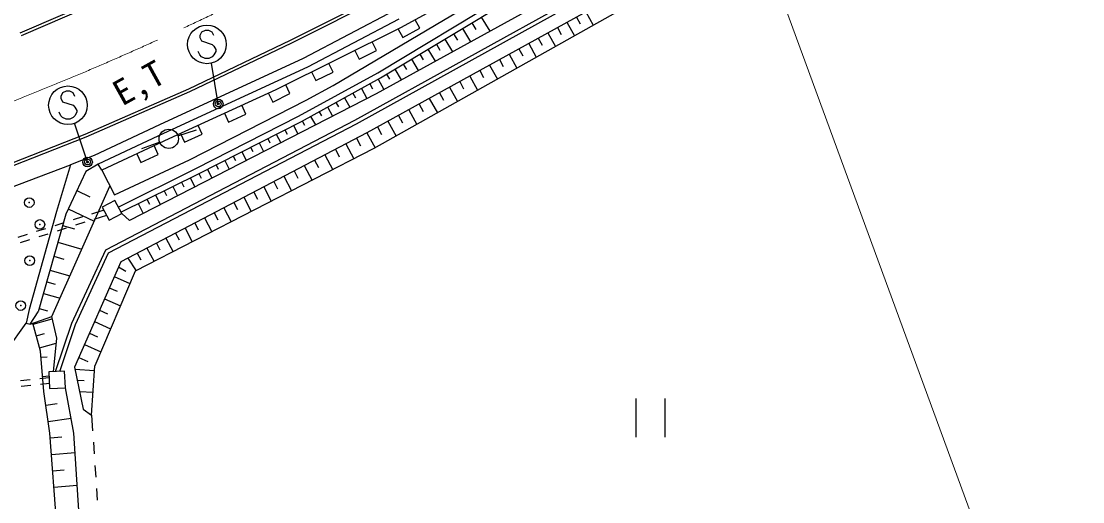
# Model space of a CAD drawing. Units: millimetres, scale not verified. Extents: x 40000 to 680000, y 20000 to 380000.
# Drawn here: x 246174 to 301139, y 246024 to 270881 of the extents above; entities that cross this region are included whole.
import ezdxf
from ezdxf.enums import TextEntityAlignment as Align

# ---------------------------------------------------------------- set-up
doc = ezdxf.new("R2010")
doc.units = ezdxf.units.MM
doc.header["$LTSCALE"] = 1000
doc.header["$PDMODE"] = 32
doc.header["$PDSIZE"] = 500
doc.linetypes.add('CHAIN', pattern=[18.5, 12, -1.5, 3.5, -1.5])
for name, color, linetype, lineweight in [('M-BGD', 7, 'Continuous', 25), ('M-BMK', 2, 'CHAIN', 13), ('M-STR-HTXT', 7, 'Continuous', 13), ('M-STR-STRC', 7, 'Continuous', 25)]:
    doc.layers.add(name, color=color, linetype=linetype, lineweight=lineweight)
doc.styles.add('ＭＳ ゴシック', font='')
doc.styles.get('ＭＳ ゴシック').set_extended_font_data('MS Gothic')

msp = doc.modelspace()

# ---------------------------------------------------------------- linework, layer by layer
at = {"layer": 'M-BGD'}
for p, q in [((263443, 265756), (283767, 276997)), ((263538, 265580), (283860, 276820)), ((274208, 275153), (265811, 270537)), ((269353, 274531), (260097, 269882)), ((269419, 274396), (260163, 269747)), ((281594, 274777), (264067, 265107)), ((281792, 274052), (264428, 264291)), ((251953, 272790), (246107, 270258)), ((252015, 272654), (246163, 270119)), ((264632, 268217), (272487, 272944)), ((264781, 267957), (272638, 272684)), ((273857, 272239), (264546, 267131)), ((262322, 267560), (269343, 271721)), ((265493, 271432), (260777, 268958)), ((265728, 270991), (260998, 268510)), ((269994, 271093), (270434, 270362)), ((274917, 271093), (275109, 270746)), ((275404, 271362), (275783, 270674)), ((265811, 270537), (259357, 267338)), ((265695, 270473), (265936, 270035)), ((265936, 270035), (266812, 270516)), ((266812, 270516), (266571, 270954)), ((269024, 270510), (269441, 269817)), ((269509, 270802), (269717, 270455)), ((273938, 270553), (274132, 270202)), ((274430, 270825), (274814, 270130)), ((260097, 269882), (254832, 267367)), ((268105, 269957), (268500, 269300)), ((268564, 270233), (268762, 269905)), ((272948, 270007), (273145, 269652)), ((273446, 270282), (273834, 269579)), ((260163, 269747), (254894, 267231)), ((263452, 269368), (263674, 268920)), ((263674, 268920), (264570, 269364)), ((264570, 269364), (264348, 269812)), ((267235, 269433), (267609, 268812)), ((267670, 269695), (267857, 269384)), ((271947, 269455), (272146, 269095)), ((272451, 269733), (272843, 269022)), ((260777, 268958), (253330, 265523)), ((266378, 268918), (266731, 268330)), ((266806, 269175), (266983, 268882)), ((270935, 268896), (271136, 268533)), ((271444, 269177), (271841, 268458)), ((260998, 268510), (253540, 265070)), ((261212, 268258), (261434, 267810)), ((261434, 267810), (262330, 268254)), ((262330, 268254), (262108, 268702)), ((265521, 268402), (265854, 267849)), ((265949, 268660), (266116, 268383)), ((269912, 268332), (270115, 267964)), ((270426, 268616), (270827, 267889)), ((260538, 265964), (264632, 268217)), ((260678, 265699), (264781, 267957)), ((264661, 267891), (264956, 267356)), ((265093, 268144), (265250, 267883)), ((268877, 267761), (269082, 267389)), ((269397, 268048), (269803, 267313)), ((254832, 267367), (249467, 265022)), ((254894, 267231), (249524, 264883)), ((259357, 267338), (253813, 264799)), ((258972, 267147), (259194, 266699)), ((259194, 266699), (260090, 267143)), ((260090, 267143), (259868, 267591)), ((260920, 266793), (262322, 267560)), ((263347, 267168), (263484, 266920)), ((263785, 267409), (264072, 266888)), ((264223, 267650), (264367, 267389)), ((267830, 267183), (268037, 266807)), ((268356, 267474), (268766, 266730)), ((264546, 267131), (251786, 260580)), ((254883, 263714), (260920, 266793)), ((262471, 266686), (262601, 266450)), ((262909, 266927), (263182, 266431)), ((266772, 266599), (266981, 266219)), ((267304, 266893), (267719, 266141)), ((256694, 266118), (256902, 265664)), ((256902, 265664), (257811, 266080)), ((257811, 266080), (257603, 266535)), ((261595, 266203), (261718, 265981)), ((262033, 266445), (262292, 265974)), ((266240, 266306), (266659, 265545)), ((253330, 265523), (249947, 263940)), ((250546, 259051), (263443, 265756)), ((250699, 258905), (263538, 265580)), ((255219, 263263), (260538, 265964)), ((255538, 265039), (255330, 265493)), ((255353, 262994), (260678, 265699)), ((260274, 265494), (260498, 265053)), ((260719, 265721), (260838, 265505)), ((261157, 265962), (261402, 265517)), ((265163, 265712), (265587, 264943)), ((265701, 266009), (265913, 265624)), ((249467, 265022), (245644, 263524)), ((253540, 265070), (250159, 263487)), ((264067, 265107), (251323, 258438)), ((254290, 264951), (255242, 265256)), ((254421, 265077), (254629, 264622)), ((254629, 264622), (255538, 265039)), ((259382, 265041), (259608, 264596)), ((259828, 265267), (259941, 265045)), ((264075, 265111), (264504, 264334)), ((264619, 265412), (264834, 265023)), ((249524, 264883), (245697, 263383)), ((253813, 264799), (250339, 263181)), ((253344, 264627), (252405, 264283)), ((253270, 263994), (253059, 264448)), ((258491, 264588), (258719, 264139)), ((258937, 264814), (259051, 264590)), ((262982, 264539), (263391, 263759)), ((263529, 264825), (263733, 264435)), ((249947, 263940), (248721, 263449)), ((264428, 264291), (252073, 257948)), ((252153, 264026), (252364, 263572)), ((252364, 263572), (253270, 263994)), ((257153, 263909), (257269, 263680)), ((257599, 264135), (257829, 263682)), ((258045, 264362), (258160, 264135)), ((261901, 263974), (262305, 263202)), ((262442, 264257), (262644, 263871)), ((242951, 261268), (248721, 263449)), ((248721, 263449), (247997, 261040)), ((250159, 263487), (249520, 263105)), ((250339, 263181), (250159, 263487)), ((251011, 261893), (254883, 263714)), ((256262, 263456), (256379, 263226)), ((256708, 263682), (256939, 263226)), ((260832, 263414), (261232, 262650)), ((261367, 263694), (261567, 263312)), ((249520, 263105), (248478, 260905)), ((250339, 263181), (251011, 261893)), ((251196, 261269), (255219, 263263)), ((251338, 261005), (255353, 262994)), ((254922, 262781), (255156, 262310)), ((255370, 263003), (255489, 262769)), ((255816, 263229), (256050, 262769)), ((259774, 262861), (260170, 262105)), ((260303, 263137), (260501, 262760)), ((247756, 255604), (250769, 262357)), ((254026, 262337), (254266, 261853)), ((254474, 262559), (254594, 262317)), ((258728, 262313), (259119, 261566)), ((259251, 262587), (259447, 262213)), ((249053, 262119), (249728, 261799)), ((252682, 261671), (252808, 261416)), ((253130, 261893), (253376, 261396)), ((253578, 262115), (253701, 261867)), ((257693, 261772), (258080, 261032)), ((258211, 262042), (258404, 261673)), ((248605, 261174), (249955, 260535)), ((250447, 261108), (249814, 260907)), ((251015, 261607), (250367, 261258)), ((250367, 261258), (250728, 260586)), ((251376, 260935), (251015, 261607)), ((252234, 261449), (252487, 260939)), ((256669, 261236), (257052, 260504)), ((257181, 261504), (257373, 261138)), ((247997, 261040), (246576, 255975)), ((248478, 260905), (247057, 255840)), ((249338, 260755), (248861, 260603)), ((250592, 260840), (249937, 260631)), ((250728, 260586), (251376, 260935)), ((251786, 260580), (251376, 260935)), ((255657, 260706), (256035, 259982)), ((256163, 260971), (256352, 260609)), ((247432, 260148), (246955, 259997)), ((248385, 260452), (247908, 260300)), ((248508, 260176), (248031, 260024)), ((248314, 260320), (248936, 260145)), ((249460, 260479), (248984, 260328)), ((254655, 260181), (255029, 259466)), ((255156, 260444), (255343, 260086)), ((246479, 259845), (246002, 259693)), ((246602, 259569), (246125, 259417)), ((247555, 259873), (247078, 259721)), ((248069, 259448), (249315, 259098)), ((253664, 259663), (254034, 258955)), ((254159, 259922), (254345, 259568)), ((248796, 255265), (250546, 259051)), ((248982, 255191), (250699, 258905)), ((252185, 258889), (252372, 258533)), ((252683, 259150), (253050, 258450)), ((253174, 259406), (253357, 259056)), ((247866, 258725), (248383, 258580)), ((251323, 258438), (248935, 252991)), ((251687, 258628), (252118, 257971)), ((247663, 258002), (248696, 257712)), ((252073, 257948), (249981, 253048)), ((251209, 258178), (251597, 257952)), ((247495, 257403), (247923, 257282)), ((250987, 257673), (251803, 257315)), ((247327, 256803), (248183, 256563)), ((250734, 257094), (251147, 256913)), ((250480, 256515), (251307, 256153)), ((246576, 255975), (246424, 255269)), ((246640, 255215), (247057, 255840)), ((246640, 255215), (247756, 255604)), ((247106, 256017), (247535, 255897)), ((248013, 254494), (247756, 255604)), ((250223, 255929), (250642, 255745)), ((245442, 253883), (246424, 255269)), ((246424, 255269), (246640, 255215)), ((247169, 253820), (246769, 255260)), ((246783, 255210), (247782, 255488)), ((247956, 252754), (248796, 255265)), ((248170, 252764), (248982, 255191)), ((249966, 255342), (250804, 254975)), ((246952, 254602), (247386, 254723)), ((247852, 252750), (248013, 254494)), ((249705, 254747), (250130, 254561)), ((247121, 253994), (247989, 254236)), ((249444, 254153), (250294, 253780)), ((247346, 251726), (247169, 253820)), ((247196, 253502), (247517, 253529)), ((249154, 253492), (249626, 253285)), ((248935, 252991), (249379, 250815)), ((248957, 252883), (249967, 252822)), ((249819, 250495), (249981, 253048)), ((246141, 252298), (246638, 252350)), ((247136, 252402), (247602, 252451)), ((247280, 252506), (247623, 252535)), ((248422, 252776), (247598, 252738)), ((247598, 252738), (247637, 251876)), ((248462, 251914), (248422, 252776)), ((249075, 252307), (249436, 252301)), ((246172, 251999), (246670, 252051)), ((247167, 252103), (247633, 252152)), ((247637, 251876), (248462, 251914)), ((248896, 249573), (248462, 251914)), ((247648, 249580), (247346, 251726)), ((249193, 251729), (249895, 251685)), ((278005, 251365), (278005, 249365)), ((279505, 251365), (279505, 249365)), ((247446, 251016), (248040, 251099)), ((249379, 250815), (249819, 250495)), ((247563, 250183), (248752, 250350)), ((249819, 250495), (249872, 249697)), ((249235, 229084), (247648, 249580)), ((250211, 229176), (248896, 249573)), ((247667, 249328), (248281, 249376)), ((249912, 249099), (249951, 248500)), ((247734, 248469), (248961, 248564)), ((249991, 247901), (250030, 247302)), ((247799, 247625), (248402, 247672)), ((247864, 246781), (249070, 246874)), ((250070, 246704), (250109, 246105))]:
    msp.add_line(p, q, dxfattribs=at)
for centre, radius in [((256373, 266605), 250), ((256373, 266605), 150), ((256373, 266605), 50), ((253813, 264799), 500), ((249607, 263598), 250), ((249607, 263598), 150), ((249607, 263598), 50)]:
    msp.add_circle(centre, radius, dxfattribs=at)
for p in [(246588, 261502), (247139, 260367), (246615, 258497), (246149, 256173)]:
    msp.add_point(p, dxfattribs=at)
at = {"layer": 'M-BMK'}
msp.add_arc((187352, 414940), 159291, 263.49669, 297.08039, dxfattribs=at)
at = {"layer": 'M-STR-HTXT'}
msp.add_line((284648, 274573), (301139, 229657), dxfattribs=at)
at = {"layer": 'M-STR-STRC'}
for p, q in [((255515, 270320), (255425, 270139)), ((255425, 270139), (255425, 270048)), ((255425, 270048), (255515, 269866)), ((255697, 270411), (255515, 270320)), ((255879, 270411), (255697, 270411)), ((256061, 270320), (255879, 270411)), ((256152, 270139), (256061, 270320)), ((255515, 269866), (256061, 269684)), ((256061, 269684), (256152, 269593)), ((256152, 269593), (256243, 269411)), ((256243, 269411), (256243, 269320)), ((255425, 269139), (255334, 269320)), ((255515, 269048), (255425, 269139)), ((255697, 268957), (255515, 269048)), ((255879, 268957), (255697, 268957)), ((256061, 269048), (255879, 268957)), ((256152, 269139), (256061, 269048)), ((256243, 269320), (256152, 269139)), ((256373, 266605), (256032, 268711)), ((248319, 267170), (248228, 266989)), ((248501, 267261), (248319, 267170)), ((248683, 267261), (248501, 267261)), ((248865, 267170), (248683, 267261)), ((248956, 266989), (248865, 267170)), ((248228, 266989), (248228, 266898)), ((248228, 266898), (248319, 266716)), ((248319, 266716), (248865, 266534)), ((248228, 265989), (248137, 266170)), ((248865, 266534), (248956, 266443)), ((248956, 266443), (249046, 266261)), ((249046, 266170), (248956, 265989)), ((249046, 266261), (249046, 266170)), ((248319, 265898), (248228, 265989)), ((248501, 265807), (248319, 265898)), ((248683, 265807), (248501, 265807)), ((248865, 265898), (248683, 265807)), ((248956, 265989), (248865, 265898)), ((249607, 263598), (248924, 265612))]:
    msp.add_line(p, q, dxfattribs=at)
for centre in [(255788, 269684), (248592, 266534)]:
    msp.add_circle(centre, 1000, dxfattribs=at)

# ---------------------------------------------------------------- texts
at = {"layer": 'M-BGD', "style": 'ＭＳ ゴシック'}
msp.add_text('E,T', height=1320, rotation=29.066, dxfattribs=at).set_placement((251590, 266119), align=Align.BOTTOM_LEFT)

doc.saveas('drawing.dxf')
